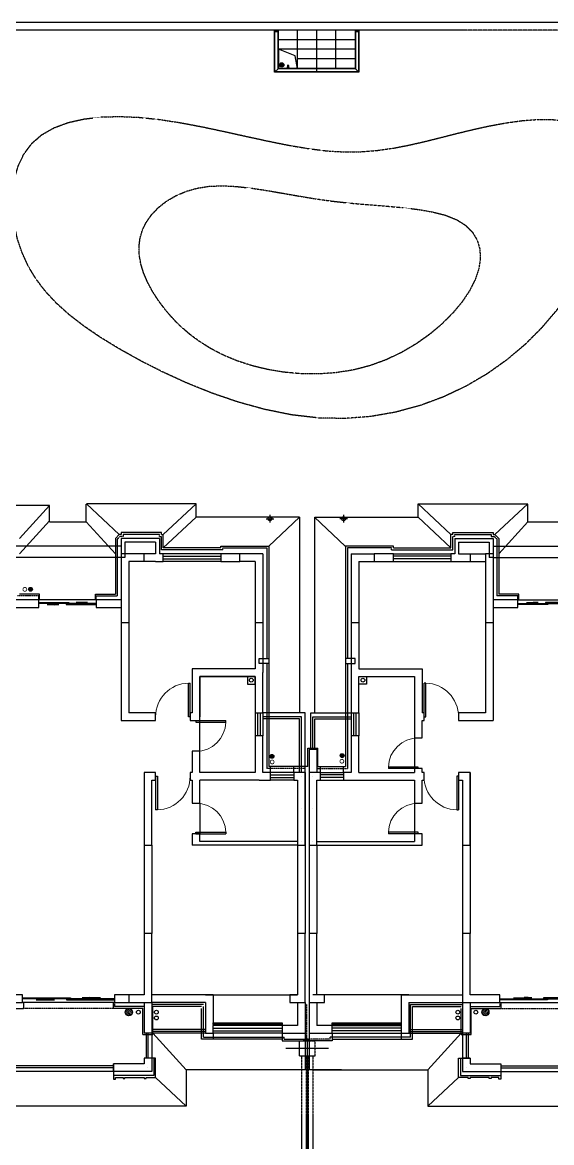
# Model space of a CAD drawing. Header units: millimetres. Extents: x -124346 to 101329, y -150859 to 114847.
# Drawn here: x -35177 to -21375, y -89195 to -59995 of the extents above; entities that cross this region are included whole.
import ezdxf

# ---------------------------------------------------------------- set-up
doc = ezdxf.new("R2010")
doc.units = ezdxf.units.MM
doc.linetypes.add('DASH', pattern=[0.35, 0.25, -0.1])
doc.linetypes.add('DOTE', pattern=[2.42, 2, -0.2, 0.02, -0.2])
for name, color, linetype in [('-2', 2, 'Continuous'), ('-252', 252, 'Continuous'), ('-4', 4, 'Continuous'), ('arch', 251, 'Continuous'), ('cont', 8, 'DASH'), ('hatch', 251, 'Continuous'), ('la', 33, 'Continuous'), ('噢噢噢噢1', 1, 'Continuous')]:
    doc.layers.add(name, color=color, linetype=linetype)

# ---------------------------------------------------------------- blocks, each defined once
blk = doc.blocks.new('A$C57F33146')
at = {"layer": 'arch'}
h = blk.add_hatch(dxfattribs=at)
h.set_pattern_fill('ANSI31', color=0, scale=5, angle=180, style=0)
h.set_pattern_definition([(45, (789425.616, 316926.8146), (-5.612660076, 5.612660076), [])])
h.paths.add_polyline_path([(36388, -826, 1), (36488, -826, 1)])
h = blk.add_hatch(dxfattribs=at)
h.set_pattern_fill('ANSI31', color=0, scale=5, angle=180, style=0)
h.set_pattern_definition([(135, (-710254.113, 312571.315), (5.61266008, 5.612660075), [])])
h.paths.add_polyline_path([(42784, -5182, -1), (42684, -5182, -1)])
h = blk.add_hatch(dxfattribs=at)
h.set_pattern_fill('ANSI31', color=0, scale=5, angle=180, style=0)
h.set_pattern_definition([(45, (797551.6175, 312589.91), (-5.61266008, 5.612660075), [])])
h.paths.add_polyline_path([(44514, -5163, 1), (44614, -5163, 1)])
at = {"color": 0}
for p, q in [((41400, 100), (39900, 100)), ((39900, 33), (41400, 33)), ((45900, 100), (47400, 100)), ((47400, 33), (45900, 33)), ((39900, -33), (41400, -33)), ((41400, -100), (39900, -100)), ((47400, -33), (45900, -33)), ((45900, -100), (47400, -100)), ((46700, -4150), (46700, -3272)), ((46745, -3272), (46700, -3272)), ((46745, -4150), (46745, -3272)), ((42300, -4050), (42300, -4650)), ((42367, -4650), (42367, -4050)), ((42433, -4650), (42433, -4050)), ((42500, -4050), (42500, -4650)), ((44800, -4050), (44800, -4650)), ((44867, -4650), (44867, -4050)), ((44933, -4650), (44933, -4050)), ((45000, -4050), (45000, -4650)), ((46700, -4150), (46745, -4150)), ((46550, -5460), (45770, -5460)), ((45770, -5460), (45770, -5500)), ((46550, -5500), (45770, -5500)), ((46550, -5500), (46550, -5460)), ((39700, -5700), (39700, -6577)), ((39700, -5700), (39745, -5700)), ((39745, -5700), (39745, -6577)), ((43300, -5600), (42700, -5600)), ((42700, -5667), (43300, -5667)), ((42700, -5733), (43300, -5733)), ((43300, -5800), (42700, -5800)), ((44000, -5600), (44600, -5600)), ((44600, -5667), (44000, -5667)), ((44600, -5733), (44000, -5733)), ((44000, -5800), (44600, -5800)), ((47555, -5700), (47555, -6577)), ((47600, -5700), (47555, -5700)), ((47600, -5700), (47600, -6577)), ((39745, -6577), (39700, -6577)), ((47555, -6577), (47600, -6577)), ((40750, -7160), (41530, -7160)), ((40750, -7200), (40750, -7160)), ((40750, -7200), (41530, -7200)), ((41530, -7160), (41530, -7200)), ((46550, -7160), (45770, -7160)), ((45770, -7160), (45770, -7200)), ((46550, -7200), (45770, -7200)), ((46550, -7200), (46550, -7160)), ((38989, -11942), (38908, -11861)), ((38989, -11942), (38908, -11861)), ((38989, -11942), (38908, -11861)), ((38989, -11942), (38908, -11861)), ((39032, -11937), (38912, -11817)), ((39032, -11937), (38912, -11817)), ((39032, -11937), (38912, -11817)), ((39032, -11937), (38912, -11817)), ((39066, -11916), (38934, -11784)), ((39066, -11916), (38934, -11784)), ((39066, -11916), (38934, -11784)), ((39066, -11916), (38934, -11784)), ((39087, -11885), (38965, -11763)), ((39087, -11885), (38965, -11763)), ((39087, -11885), (38965, -11763)), ((39087, -11885), (38965, -11763)), ((39094, -11842), (39010, -11758)), ((39094, -11842), (39010, -11758)), ((39094, -11842), (39010, -11758)), ((39094, -11842), (39010, -11758)), ((48206, -11842), (48290, -11758)), ((48206, -11842), (48290, -11758)), ((48213, -11885), (48335, -11763)), ((48213, -11885), (48335, -11763)), ((48233, -11916), (48366, -11784)), ((48233, -11916), (48366, -11784)), ((48268, -11937), (48387, -11817)), ((48268, -11937), (48387, -11817)), ((48311, -11942), (48392, -11861)), ((48311, -11942), (48392, -11861)), ((43000, -12200), (41200, -12200)), ((44300, -12200), (46100, -12200)), ((41200, -12267), (43000, -12267)), ((41200, -12333), (43000, -12333)), ((43000, -12400), (41200, -12400)), ((46100, -12267), (44300, -12267)), ((46100, -12333), (44300, -12333)), ((44300, -12400), (46100, -12400))]:
    blk.add_line(p, q, dxfattribs=at)
at = {"color": 0, "linetype": 'Continuous'}
for p, q in [((37625, -1175), (37748, -1161)), ((37748, -1161), (37748, -1175)), ((49675, -1175), (49552, -1161)), ((49552, -1161), (49552, -1175)), ((36650, -1175), (37436, -1175)), ((36650, -1200), (36650, -1175)), ((37436, -1200), (36650, -1200)), ((36875, -1225), (37175, -1225)), ((37175, -1225), (37052, -1239)), ((37052, -1239), (37052, -1225)), ((38150, -1200), (37371, -1200)), ((37371, -1200), (37371, -1225)), ((37371, -1225), (38150, -1225)), ((37436, -1175), (37436, -1200)), ((37925, -1175), (37625, -1175)), ((38150, -1225), (38150, -1200)), ((49150, -1200), (49929, -1200)), ((49150, -1225), (49150, -1200)), ((49929, -1225), (49150, -1225)), ((49375, -1175), (49675, -1175)), ((50650, -1175), (49864, -1175)), ((49864, -1175), (49864, -1200)), ((49864, -1200), (50650, -1200)), ((49929, -1200), (49929, -1225)), ((36225, -11475), (37483, -11475)), ((36225, -11500), (36225, -11475)), ((37483, -11500), (36225, -11500)), ((36585, -11525), (37065, -11525)), ((37065, -11525), (36868, -11539)), ((36868, -11539), (36868, -11525)), ((38625, -11500), (37379, -11500)), ((37379, -11500), (37379, -11525)), ((37379, -11525), (38625, -11525)), ((37483, -11475), (37483, -11500)), ((37785, -11475), (37982, -11461)), ((38265, -11475), (37785, -11475)), ((37982, -11461), (37982, -11475)), ((38625, -11525), (38625, -11500)), ((48675, -11500), (49921, -11500)), ((48675, -11525), (48675, -11500)), ((49921, -11525), (48675, -11525)), ((49035, -11475), (49515, -11475)), ((49515, -11475), (49318, -11461)), ((49318, -11461), (49318, -11475)), ((51075, -11475), (49817, -11475)), ((49817, -11475), (49817, -11500)), ((49817, -11500), (51075, -11500)), ((49921, -11500), (49921, -11525))]:
    blk.add_line(p, q, dxfattribs=at)
at = {"color": 0, "extrusion": (0, 0, -1)}
for p, q in [((40555, -4150), (40555, -3272)), ((40555, -3272), (40600, -3272)), ((40600, -4150), (40600, -3272)), ((40600, -4150), (40555, -4150)), ((40750, -4250), (41530, -4250)), ((40750, -4250), (40750, -4290)), ((40750, -4290), (41530, -4290)), ((41530, -4290), (41530, -4250))]:
    blk.add_line(p, q, dxfattribs=at)
at = {"color": 0}
for centre in [(39000, -11850), (39000, -11850), (39000, -11850), (39000, -11850), (48300, -11850), (48300, -11850)]:
    blk.add_circle(centre, 94, dxfattribs=at)
at = {"color": 0, "lineweight": 13, "extrusion": (0, 0, -1)}
for centre, radius, start, end in [((-40577, -4150), 878, 0, 88.5307), ((-40750, -4270), 780, 181.4693, 270)]:
    blk.add_arc(centre, radius, start, end, dxfattribs=at)
at = {"color": 0, "lineweight": 13}
for centre, radius, start, end in [((46722, -4150), 878, 0, 88.5307), ((46550, -5480), 780, 90, 178.5307), ((39722, -5700), 878, 271.4693, 0), ((47577, -5700), 878, 180, 268.5307), ((40750, -7180), 780, 1.4693, 90), ((46550, -7180), 780, 90, 178.5307)]:
    blk.add_arc(centre, radius, start, end, dxfattribs=at)
at = {"layer": 'arch', "color": 0, "ltscale": 0.5}
for p, q in [((36933, 1354), (35750, 1354)), ((36933, 1354), (36150, 500)), ((36933, 954), (36933, 1354)), ((37889, 931), (37889, 1392)), ((40753, 1400), (37897, 1400)), ((37897, 1400), (38750, 600)), ((40753, 1400), (39900, 600)), ((40753, 1050), (40753, 1400)), ((46546, 1051), (46546, 1401)), ((46546, 1401), (49403, 1401)), ((46546, 1401), (47400, 600)), ((49403, 1401), (48550, 600)), ((49411, 932), (49411, 1393)), ((36933, 954), (36150, 100)), ((36933, 931), (37889, 931)), ((37889, 931), (38650, 100)), ((40753, 1050), (39900, 250)), ((43450, 1050), (40746, 1050)), ((43450, 1050), (42650, 300)), ((43450, 1050), (43450, -4050)), ((43845, 1050), (44645, 300)), ((43845, 1050), (43845, -4050)), ((43850, 1051), (46554, 1051)), ((46546, 1051), (47400, 251)), ((49411, 932), (48650, 100)), ((49411, 932), (50367, 932)), ((38750, 600), (38650, 499)), ((38800, 600), (38750, 599)), ((39850, 650), (38800, 650)), ((38800, 650), (38800, 600)), ((39850, 600), (39850, 650)), ((39850, 600), (39900, 600)), ((39900, 250), (39900, 600)), ((47400, 250), (47400, 600)), ((47450, 600), (47400, 600)), ((47450, 600), (47450, 650)), ((47450, 650), (48500, 650)), ((48500, 650), (48500, 600)), ((48500, 600), (48550, 599)), ((48550, 600), (48650, 499)), ((38650, 499), (38650, -950)), ((39900, 500), (39900, 500)), ((41400, 300), (42650, 300)), ((41400, 250), (41400, 300)), ((42650, 300), (42650, -5450)), ((44650, 300), (44650, -5450)), ((45900, 300), (44650, 300)), ((45900, 250), (45900, 300)), ((47400, 500), (47400, 500)), ((48650, 499), (48650, -950)), ((41400, 250), (39900, 250)), ((41400, 250), (41400, 250)), ((45900, 250), (45900, 250)), ((45900, 250), (47400, 250)), ((36670, -950), (36150, -950)), ((36670, -1100), (36670, -950)), ((38130, -1100), (38130, -950)), ((38130, -950), (38650, -950)), ((49170, -950), (48650, -950)), ((49170, -1100), (49170, -950)), ((46450, -4700), (46450, -5500)), ((43670, -5450), (43670, -4970)), ((43670, -4970), (43930, -4970)), ((43930, -5450), (43930, -4970)), ((43670, -5450), (42650, -5450)), ((42700, -5600), (42700, -5450)), ((43300, -5600), (43300, -5450)), ((43930, -5450), (44650, -5450)), ((44000, -5600), (44000, -5450)), ((44600, -5600), (44600, -5450)), ((40850, -6400), (40850, -7200)), ((46450, -6400), (46450, -7200)), ((36255, -11600), (36255, -11750)), ((38595, -11600), (38595, -11750)), ((48705, -11600), (48705, -11750)), ((35600, -11750), (36255, -11750)), ((39370, -11750), (38595, -11750)), ((39370, -12430), (39370, -11745)), ((40900, -11700), (39630, -11700)), ((39630, -12430), (39630, -11700)), ((40900, -12550), (40900, -11750)), ((46400, -12550), (46400, -11700)), ((46400, -11700), (47670, -11700)), ((47670, -12430), (47670, -11750)), ((47930, -11750), (48705, -11750)), ((47930, -12430), (47930, -11750)), ((39370, -12430), (39630, -12430)), ((40500, -13350), (39630, -12400)), ((43000, -12550), (40900, -12550)), ((41200, -12400), (41200, -12550)), ((43000, -12400), (43000, -12600)), ((43000, -12550), (43000, -12600)), ((43600, -12400), (43600, -13350)), ((43700, -12400), (43700, -12543)), ((43700, -12543), (43700, -13350)), ((44300, -12400), (44300, -12600)), ((44300, -12550), (44300, -12600)), ((44300, -12550), (46400, -12550)), ((46100, -12400), (46100, -12550)), ((46800, -13350), (47670, -12400)), ((47670, -12430), (47930, -12430)), ((43000, -12600), (43750, -12600)), ((44300, -12600), (43550, -12600)), ((39650, -13050), (39650, -13500)), ((39650, -13050), (39650, -13500)), ((47650, -13050), (47650, -13500)), ((43600, -13350), (40500, -13350)), ((44550, -13350), (43700, -13350)), ((43800, -13350), (46800, -13350)), ((39650, -13500), (38601, -13500)), ((39700, -13550), (40500, -14300)), ((47600, -13550), (46800, -14300)), ((47650, -13500), (48700, -13500))]:
    blk.add_line(p, q, dxfattribs=at)
at = {"layer": 'arch', "color": 0}
for p, q in [((42581, 1013), (42781, 1013)), ((42681, 1113), (42681, 913)), ((44702, 1013), (44502, 1013)), ((44602, 1113), (44602, 913)), ((39800, 600), (38850, 600)), ((47500, 600), (48450, 600)), ((38808, 300), (36008, 300)), ((38700, 479), (38700, -1000)), ((38800, 499), (38800, 0)), ((39800, 499), (38800, 499)), ((38900, 399), (38900, 0)), ((39700, 399), (38900, 399)), ((39700, 399), (39700, 100)), ((39800, 499), (39800, 100)), ((39850, 200), (39850, 550)), ((47450, 200), (47450, 550)), ((47500, 499), (47500, 100)), ((47500, 499), (48500, 499)), ((47600, 399), (47600, 100)), ((47600, 399), (48400, 399)), ((48400, 399), (48400, 0)), ((48500, 499), (48500, 0)), ((48508, 300), (51308, 300)), ((48600, 479), (48600, -1000)), ((38800, 0), (36000, 0)), ((38800, 100), (38800, -1200)), ((39400, 100), (38800, 100)), ((39400, -100), (39400, 100)), ((39700, 100), (39400, 100)), ((39900, 100), (39800, 100)), ((41450, 200), (39850, 200)), ((39900, -100), (39900, 100)), ((41900, 100), (41400, 100)), ((41400, 100), (41400, -100)), ((41450, 250), (42600, 250)), ((42500, 100), (41900, 100)), ((41900, -100), (41900, 100)), ((42500, 100), (42500, -1700)), ((42600, 250), (42600, -2634)), ((44700, 250), (44700, -2634)), ((45850, 250), (44700, 250)), ((44800, 100), (44800, -1700)), ((44800, 100), (45400, 100)), ((45400, 100), (45400, -100)), ((45900, 100), (45400, 100)), ((45850, 200), (47450, 200)), ((45900, -100), (45900, 100)), ((47500, 100), (47400, 100)), ((47400, 100), (47400, -100)), ((47600, 100), (47900, 100)), ((47900, 100), (48300, 100)), ((47900, 100), (47900, -100)), ((48300, 100), (48300, -1200)), ((48500, 100), (48300, 100)), ((48300, 100), (48300, -100)), ((48500, 100), (48500, -1200)), ((48500, 0), (51300, 0)), ((38900, 0), (38800, 0)), ((39000, -100), (39000, -1200)), ((39400, -100), (39000, -100)), ((39700, -100), (39400, -100)), ((39700, -100), (39900, -100)), ((41400, -100), (41900, -100)), ((42300, -100), (41900, -100)), ((42300, -100), (42300, -1700)), ((45000, -100), (45000, -1700)), ((45000, -100), (45400, -100)), ((45400, -100), (45900, -100)), ((47400, -100), (47600, -100)), ((47600, -100), (47900, -100)), ((47900, -100), (48300, -100)), ((48500, 0), (48400, 0)), ((36650, -1100), (36000, -1100)), ((36650, -1300), (36650, -1100)), ((38150, -1100), (36650, -1100)), ((38150, -1000), (38700, -1000)), ((38800, -1100), (38150, -1100)), ((38150, -1100), (38150, -1300)), ((49150, -1100), (48500, -1100)), ((49150, -1000), (48600, -1000)), ((49150, -1300), (49150, -1100)), ((49150, -1100), (50650, -1100)), ((36000, -1300), (36650, -1300)), ((38150, -1300), (38800, -1300)), ((38800, -1200), (38800, -1700)), ((39000, -1200), (39000, -1700)), ((48300, -1200), (48300, -1700)), ((48500, -1200), (48500, -1700)), ((48500, -1300), (49150, -1300)), ((38800, -1700), (38800, -4250)), ((39000, -1700), (38800, -1700)), ((39000, -1700), (39000, -4050)), ((42500, -1700), (42300, -1700)), ((42300, -1700), (42300, -2900)), ((42500, -1700), (42500, -3000)), ((45000, -1700), (44800, -1700)), ((44800, -1700), (44800, -3000)), ((45000, -1700), (45000, -2900)), ((48300, -1700), (48300, -4050)), ((48500, -1700), (48300, -1700)), ((48500, -1700), (48500, -4250)), ((40650, -2900), (40650, -4050)), ((42300, -2900), (40650, -2900)), ((42600, -2764), (42600, -5500)), ((44700, -2764), (44700, -5500)), ((45000, -2900), (46650, -2900)), ((46650, -2900), (46650, -4050)), ((40850, -3100), (40850, -4150)), ((42300, -3100), (40850, -3100)), ((42300, -3100), (42300, -4050)), ((42500, -4050), (42500, -3000)), ((44800, -3000), (44800, -4050)), ((45000, -3100), (46450, -3100)), ((45000, -4050), (45000, -3100)), ((46450, -3100), (46450, -4150)), ((39700, -4050), (39000, -4050)), ((39700, -4250), (39700, -4050)), ((40650, -4050), (40600, -4050)), ((40600, -4050), (40600, -4250)), ((42300, -4050), (42500, -4050)), ((43750, -4050), (44800, -4050)), ((43750, -5000), (43750, -4050)), ((44800, -4050), (45000, -4050)), ((46700, -4050), (46650, -4050)), ((46700, -4250), (46700, -4050)), ((48300, -4050), (47600, -4050)), ((47600, -4050), (47600, -4250)), ((38800, -4250), (39700, -4250)), ((40600, -4250), (40650, -4250)), ((40650, -4250), (40850, -4250)), ((40850, -4250), (40850, -4150)), ((43750, -5000), (43750, -4200)), ((43750, -5000), (43750, -4200)), ((43750, -5000), (43750, -4200)), ((43800, -5000), (43800, -4150)), ((43800, -4150), (44800, -4150)), ((43800, -5000), (43800, -4150)), ((43800, -5000), (43800, -4150)), ((43800, -5000), (43800, -4150)), ((43850, -5000), (43850, -4200)), ((43850, -4200), (44800, -4200)), ((43850, -5000), (43850, -4200)), ((43850, -5000), (43850, -4200)), ((43850, -5000), (43850, -4200)), ((46450, -4150), (46450, -4700)), ((46650, -4250), (46700, -4250)), ((46650, -4700), (46650, -4250)), ((47600, -4250), (48500, -4250)), ((42500, -4650), (42300, -4650)), ((42300, -4650), (42300, -5600)), ((42500, -5600), (42500, -4650)), ((45000, -4650), (44800, -4650)), ((44800, -4650), (44800, -5600)), ((45000, -5600), (45000, -4650)), ((46450, -4700), (46650, -4700)), ((40850, -5050), (40650, -5050)), ((40650, -5050), (40650, -5600)), ((40850, -5600), (40850, -5050)), ((43700, -5000), (43700, -5700)), ((43900, -5000), (43700, -5000)), ((43900, -5000), (43900, -5600)), ((46650, -5500), (46450, -5500)), ((46450, -5500), (46450, -5600)), ((46650, -5600), (46650, -5500)), ((39400, -5600), (39400, -9800)), ((39400, -5600), (39400, -5600)), ((39700, -5600), (39400, -5600)), ((39400, -5600), (39400, -7500)), ((39600, -7500), (39600, -5800)), ((39600, -5800), (39700, -5800)), ((39700, -5800), (39700, -5600)), ((40650, -5600), (40600, -5600)), ((40600, -5600), (40600, -5800)), ((40600, -5800), (40650, -5800)), ((40650, -5800), (40650, -6400)), ((42300, -5600), (40850, -5600)), ((40850, -6400), (40850, -5800)), ((42400, -5800), (40850, -5800)), ((42400, -5800), (42700, -5800)), ((42700, -5600), (42500, -5600)), ((42700, -5800), (42700, -5600)), ((43300, -5600), (43300, -5800)), ((43600, -5600), (43300, -5600)), ((43300, -5800), (43400, -5800)), ((43400, -5800), (43400, -7500)), ((43500, -5700), (43500, -5700)), ((43600, -5600), (43600, -7400)), ((43600, -7500), (43600, -5600)), ((44000, -5600), (43700, -5600)), ((43700, -5600), (43700, -7500)), ((43700, -5700), (43700, -7400)), ((43800, -5700), (43800, -5700)), ((43900, -5800), (44000, -5800)), ((43900, -7500), (43900, -5800)), ((43900, -5800), (44000, -5800)), ((44000, -5800), (44000, -5600)), ((44000, -5800), (44000, -5800)), ((44800, -5600), (44600, -5600)), ((44600, -5600), (44600, -5800)), ((44600, -5800), (44900, -5800)), ((44900, -5800), (46450, -5800)), ((45000, -5600), (46450, -5600)), ((46450, -5800), (46450, -6400)), ((46700, -5600), (46650, -5600)), ((46650, -6400), (46650, -5800)), ((46650, -5800), (46700, -5800)), ((46700, -5800), (46700, -5600)), ((47600, -5600), (47600, -5800)), ((47900, -5600), (47600, -5600)), ((47600, -5800), (47700, -5800)), ((47700, -5800), (47700, -7500)), ((47900, -5600), (47900, -9800)), ((47900, -5600), (47900, -5600)), ((47900, -7500), (47900, -5600)), ((40650, -6400), (40850, -6400)), ((46450, -6400), (46650, -6400)), ((43500, -6550), (43500, -6550)), ((43800, -6550), (43800, -6550)), ((40850, -7200), (40650, -7200)), ((40650, -7200), (40650, -7500)), ((40850, -7400), (40850, -7200)), ((46650, -7200), (46450, -7200)), ((46450, -7200), (46450, -7400)), ((46650, -7500), (46650, -7200)), ((39400, -7500), (39600, -7500)), ((39600, -7500), (39600, -9800)), ((43400, -7500), (40650, -7500)), ((43400, -7400), (40850, -7400)), ((43400, -7500), (43400, -9800)), ((43400, -7500), (43600, -7500)), ((43500, -7400), (43500, -7400)), ((43600, -7400), (43600, -9800)), ((43700, -7400), (43700, -9800)), ((43700, -7500), (43900, -7500)), ((43800, -7400), (43800, -7400)), ((43900, -7400), (46450, -7400)), ((43900, -7500), (46650, -7500)), ((43900, -7500), (43900, -9800)), ((47700, -7500), (47700, -9800)), ((47700, -7500), (47900, -7500)), ((39600, -9800), (39400, -9800)), ((39400, -9800), (39400, -11400)), ((39600, -11600), (39600, -9800)), ((43600, -9800), (43400, -9800)), ((43400, -9800), (43400, -11400)), ((43600, -11600), (43600, -9800)), ((43700, -9800), (43700, -11600)), ((43900, -9800), (43700, -9800)), ((43900, -11400), (43900, -9800)), ((47700, -9800), (47700, -11600)), ((47900, -9800), (47700, -9800)), ((47900, -11400), (47900, -9800)), ((36225, -11400), (35850, -11400)), ((35850, -11600), (36225, -11600)), ((36225, -11600), (36225, -11400)), ((38625, -11600), (36225, -11600)), ((39000, -11400), (38625, -11400)), ((38625, -11400), (38625, -11600)), ((38625, -11600), (39000, -11600)), ((39400, -11400), (39000, -11400)), ((39000, -11400), (39000, -11600)), ((39000, -11600), (39600, -11600)), ((39400, -11600), (39400, -12400)), ((41200, -11400), (39600, -11400)), ((39600, -11600), (39600, -12400)), ((41000, -11600), (39600, -11600)), ((40950, -11650), (39600, -11650)), ((41000, -11400), (43400, -11400)), ((41000, -11600), (41000, -12400)), ((41200, -11400), (41200, -12200)), ((43400, -11400), (43200, -11400)), ((43200, -11400), (43200, -11600)), ((43200, -11600), (43600, -11600)), ((43400, -11600), (43400, -12200)), ((43600, -11600), (43600, -12400)), ((43700, -11600), (44100, -11600)), ((43700, -11600), (43700, -12400)), ((46300, -11400), (43800, -11400)), ((44100, -11400), (43900, -11400)), ((43900, -11600), (43900, -12200)), ((44100, -11600), (44100, -11400)), ((46100, -11400), (46100, -12200)), ((46100, -11400), (47700, -11400)), ((46300, -11600), (46300, -12400)), ((46300, -11600), (47700, -11600)), ((46350, -12500), (46350, -11650)), ((46350, -11650), (47700, -11650)), ((47700, -11600), (47700, -12400)), ((47700, -11600), (48675, -11600)), ((48675, -11400), (47900, -11400)), ((47900, -11600), (47900, -12400)), ((48675, -11600), (48675, -11400)), ((48675, -11600), (51075, -11600)), ((39400, -11700), (38625, -11700)), ((40950, -12500), (40950, -11700)), ((47900, -11700), (48675, -11700)), ((41200, -12400), (41200, -12200)), ((43400, -12200), (43000, -12200)), ((43000, -12200), (43000, -12400)), ((44300, -12200), (43900, -12200)), ((44300, -12400), (44300, -12200)), ((46100, -12200), (46100, -12400)), ((39600, -12400), (39400, -12400)), ((40950, -12500), (43051, -12500)), ((41000, -12400), (41200, -12400)), ((43000, -12400), (43600, -12400)), ((43050, -12550), (43700, -12550)), ((43700, -12400), (44300, -12400)), ((46350, -12500), (44250, -12500)), ((46100, -12400), (46300, -12400)), ((47900, -12400), (47700, -12400)), ((39400, -13050), (39400, -13200)), ((39600, -13050), (39400, -13050)), ((39600, -13050), (39600, -13400)), ((47700, -13050), (47700, -13400)), ((47900, -13050), (47700, -13050)), ((47900, -13050), (47900, -13200)), ((39400, -13200), (38600, -13200)), ((38600, -13400), (38600, -13200)), ((39600, -13400), (38600, -13400)), ((47700, -13400), (48700, -13400)), ((47900, -13200), (48700, -13200)), ((48700, -13200), (48700, -13400))]:
    blk.add_line(p, q, dxfattribs=at)
at = {"layer": 'arch', "color": 0, "linetype": 'DASH'}
for p, q in [((38850, 600), (38850, 550)), ((39800, 550), (39800, 600)), ((47500, 550), (47500, 600)), ((48450, 600), (48450, 550)), ((38771, 550), (38700, 479)), ((38850, 550), (38771, 550)), ((39800, 500), (38850, 500)), ((39800, 550), (39850, 550)), ((47500, 550), (47450, 550)), ((48450, 550), (48529, 550)), ((48529, 550), (48600, 479)), ((39850, 200), (39850, 250)), ((41450, 200), (41450, 250)), ((45850, 200), (45850, 250)), ((36650, -1000), (36100, -1000)), ((36650, -1100), (36650, -1000)), ((38150, -1100), (38150, -1000)), ((49150, -1100), (49150, -1000)), ((43600, -5500), (42600, -5500)), ((43900, -5500), (44700, -5500)), ((38625, -11600), (38625, -11700)), ((43643, -12550), (43643, -11636)), ((48675, -11600), (48675, -11700)), ((38595, -11750), (36232, -11750)), ((48705, -11750), (51068, -11750)), ((43051, -12550), (43051, -12500)), ((44250, -12550), (43600, -12550)), ((44250, -12550), (44250, -12500))]:
    blk.add_line(p, q, dxfattribs=at)
at = {"layer": 'arch', "color": 0, "const_width": 20}
for points in [[(36238, -828, 1), (36338, -829, 1), (36238, -828, 1)], [(44608, -5309, -1), (44508, -5310, -1), (44608, -5309, -1)], [(42689, -5328, 1), (42789, -5328, 1), (42689, -5328, 1)]]:
    blk.add_lwpolyline(points, format="xyb", dxfattribs=at)
at = {"layer": 'arch', "color": 0, "ltscale": 0.5}
for points in [[(42400, -2634), (42650, -2634), (42650, -2764), (42400, -2764)], [(44900, -2634), (44650, -2634), (44650, -2764), (44900, -2764)], [(40850, -3100), (42300, -3100), (42300, -5600), (40850, -5600)]]:
    blk.add_lwpolyline(points, close=True, dxfattribs=at)
at = {"layer": 'arch', "color": 0}
for points in [[(42300, -3100), (42100, -3100), (42100, -3300), (42300, -3300)], [(45000, -3100), (45200, -3100), (45200, -3300), (45000, -3300)]]:
    blk.add_lwpolyline(points, close=True, dxfattribs=at)
for points in [[(43600, -5600), (43600, -4050), (42500, -4050)], [(43500, -5600), (43500, -4150), (42500, -4150)], [(43450, -5600), (43450, -4200), (42500, -4200)], [(43000, -12130), (43000, -12170), (41200, -12170), (41200, -12130), (43000, -12130)], [(46100, -12130), (46100, -12170), (44300, -12170), (44300, -12130), (46100, -12130)], [(39600, -12300), (39600, -13400), (35250, -13400), (35250, -12400)], [(38600, -13300), (35350, -13300), (35350, -12400)], [(38600, -13250), (35400, -13250), (35400, -12400)], [(39450, -12400), (39450, -13050)], [(39500, -12400), (39500, -13050)], [(40999, -12300), (39600, -12300)], [(40999, -12350), (39600, -12350)], [(40999, -12400), (39600, -12400)], [(46300, -12300), (47700, -12300)], [(46300, -12350), (47700, -12350)], [(46300, -12400), (47700, -12400)], [(47700, -12300), (47700, -13400), (52050, -13400), (52050, -12400)], [(47800, -12400), (47800, -13050)], [(47850, -12400), (47850, -13050)], [(48700, -13300), (51950, -13300), (51950, -12400)], [(48700, -13250), (51900, -13250), (51900, -12400)], [(38600, -13200), (38600, -13600), (38650, -13600), (38650, -13550), (38850, -13550), (38850, -13580), (38900, -13580), (38900, -13550), (39400, -13550), (39400, -13580), (39450, -13580), (39450, -13550), (39700, -13550), (39700, -13050), (39400, -13050)], [(48700, -13200), (48700, -13600), (48650, -13600), (48650, -13550), (48450, -13550), (48450, -13580), (48400, -13580), (48400, -13550), (47900, -13550), (47900, -13580), (47850, -13580), (47850, -13550), (47600, -13550), (47600, -13050), (47900, -13050)], [(39500, -13300), (39500, -13300)], [(47800, -13300), (47800, -13300)]]:
    blk.add_lwpolyline(points, dxfattribs=at)
at = {"layer": 'arch', "color": 0, "ltscale": 0.5}
for points in [[(40500, -13350), (40500, -14300), (34350, -14300), (34350, -13350)], [(46800, -13350), (46800, -14300), (52950, -14300), (52950, -13350)]]:
    blk.add_lwpolyline(points, dxfattribs=at)
at = {"layer": 'arch', "color": 0}
for centre in [(42681, 1013), (44602, 1013), (36438, -826), (42194, -3197), (45106, -3197), (42734, -5182), (44564, -5163)]:
    blk.add_circle(centre, 50, dxfattribs=at)
at = {"layer": 'arch', "color": 0, "linetype": 'Continuous'}
for centre in [(39250, -11850), (39720, -11850), (39720, -12000), (47580, -11850), (47580, -12000), (48050, -11850)]:
    blk.add_circle(centre, 50, dxfattribs=at)
blk = doc.blocks.new('xywq')
at = {"layer": '-2', "color": 0, "linetype": 'DASH', "ltscale": 0.001, "flags": 128}
for points in [[(44975, -400), (44975, -4250)], [(45025, -400), (45025, -4250)]]:
    blk.add_lwpolyline(points, dxfattribs=at)
at = {"layer": '-4', "color": 0, "linetype": 'DASH', "ltscale": 0.001, "flags": 128}
blk.add_lwpolyline([(44800, 0), (45200, 0), (45200, -400), (44800, -400)], close=True, dxfattribs=at)
at = {"layer": 'la', "color": 0, "linetype": 'DASH', "ltscale": 0.001, "flags": 128}
for points in [[(44850, -400), (44850, -4250)], [(45150, -400), (45150, -4250)]]:
    blk.add_lwpolyline(points, dxfattribs=at)
at = {"layer": '噢噢噢噢1', "color": 0, "linetype": 'DOTE', "ltscale": 0.3, "flags": 128}
for points in [[(45000, 50), (45000, -5075)], [(45557, -200), (44443, -200)]]:
    blk.add_lwpolyline(points, dxfattribs=at)
blk = doc.blocks.new('A$C738E28D6')
at = {"layer": '-2', "color": 0}
for p, q in [((-6, 0, 0), (-2206, 0, 0)), ((-2206, -1100, 0), (-2206, 0, 0)), ((-2106, -1000, 0), (-2106, 0, 0)), ((-106, 0, 0), (-106, -1000, 0)), ((-6, 0, 0), (-6, -1100, 0)), ((-6, -1100, 0), (-2206, -1100, 0)), ((-106, -1000, 0), (-2106, -1000, 0))]:
    blk.add_line(p, q, dxfattribs=at)
at = {"layer": '-2', "color": 0, "elevation": 0}
blk.add_lwpolyline([(-1606, -500), (-2106, -500), (-2106, -1000), (-1606, -1000)], close=True, dxfattribs=at)
at = {"layer": '-252', "color": 0}
for p, q in [((-1606, -500, 0), (-1606, 0, 0)), ((-1106, -1000, 0), (-1106, 0, 0)), ((-96, 0, 0), (-96, -1010, 0)), ((-16, 0, 0), (-16, -1090, 0)), ((-106, -250, 0), (-2106, -250, 0)), ((-606, -1000, 0), (-606, 0, 0)), ((-106, -500, 0), (-1606, -500, 0)), ((-106, -750, 0), (-1606, -750, 0)), ((-2106, -1000, 0), (-2206, -1100, 0)), ((-16, -1090, 0), (-2196, -1090, 0)), ((-96, -1010, 0), (-2116, -1010, 0)), ((-1106, -1100, 0), (-1106, -1000, 0)), ((-106, -1000, 0), (-6, -1100, 0))]:
    blk.add_line(p, q, dxfattribs=at)
at = {"layer": '-252', "color": 0, "elevation": 0}
for points in [[(-1606, -1000), (-1670, -673), (-2106, -500)], [(-2049, -872), (-1992, -872)], [(-2041, -867), (-2000, -867)], [(-2065, -902), (-1976, -902)], [(-2065, -912), (-1976, -912)], [(-2064, -897), (-1976, -897)], [(-2064, -917), (-1976, -917)], [(-2063, -892), (-1978, -892)], [(-2063, -922), (-1978, -922)], [(-2061, -887), (-1980, -887)], [(-2061, -927), (-1980, -927)], [(-2058, -882), (-1983, -882)], [(-2058, -932), (-1983, -932)], [(-2054, -877), (-1987, -877)], [(-2054, -937), (-1987, -937)], [(-2049, -942), (-1992, -942)], [(-2041, -947), (-2000, -947)]]:
    blk.add_lwpolyline(points, dxfattribs=at)
at = {"layer": '-252', "color": 0}
blk.add_circle((-2020, -907, 0), 55, dxfattribs=at)
for start, end in [(128.9424, 138.1897), (62.734, 117.266), (41.8103, 51.0576), (173.6206, 180), (180, 186.3794), (160.5288, 167.1604), (192.8396, 199.4712), (146.251, 153.6122), (206.3878, 213.749), (221.8103, 231.0576), (242.734, 297.266), (308.9424, 318.1897), (26.3878, 33.749), (326.251, 333.6122), (12.8396, 19.4712), (340.5288, 347.1604), (0, 6.3794), (353.6206, 0)]:
    blk.add_arc((-2020, -907, 0), 45, start, end, dxfattribs=at)
at = {"layer": 'hatch', "color": 0}
for p, q in [((-2196, -1090, 0), (-2196, 0, 0)), ((-2116, -1010, 0), (-2116, 0, 0)), ((-2106, -9, 0), (-2206, -9, 0)), ((-2106, -18, 0), (-2206, -18, 0)), ((-2106, -30, 0), (-2206, -30, 0)), ((-6, -9, 0), (-106, -9, 0)), ((-6, -18, 0), (-106, -18, 0)), ((-6, -30, 0), (-106, -30, 0))]:
    blk.add_line(p, q, dxfattribs=at)
at = {"layer": 'la', "color": 0}
for p, q in [((-2106, -50, 0), (-2206, -50, 0)), ((-6, -50, 0), (-106, -50, 0))]:
    blk.add_line(p, q, dxfattribs=at)
at = {"layer": '噢噢噢噢1', "color": 0, "elevation": 0}
blk.add_lwpolyline([(-1839, -997), (-1839, -933, 0.414214), (-1856, -915, 0.414214), (-1874, -933), (-1874, -997)], format="xyb", dxfattribs=at)
blk.add_lwpolyline([(-1839, -997), (-1874, -997)], dxfattribs=at)
blk.add_lwpolyline([(-1851, -968), (-1861, -968), (-1861, -978), (-1851, -978)], close=True, dxfattribs=at)
at = {"layer": '噢噢噢噢1', "color": 0}
for radius in [17.5, 14.5]:
    blk.add_circle((-1856, -973, 0), radius, dxfattribs=at)

msp = doc.modelspace()

# ---------------------------------------------------------------- linework, layer by layer
at = {"layer": '-2', "color": 251, "linetype": 'DASH', "ltscale": 0.001}
msp.add_line((-3159, -60195), (-43099, -60195), dxfattribs=at)
at = {"layer": 'cont', "color": 251, "linetype": 'DASH', "flags": 128}
for points in [[(-31607, -62524), (-31056, -62609), (-30493, -62715), (-29924, -62836), (-29356, -62961), (-28795, -63083), (-28249, -63194), (-27723, -63283), (-27225, -63345), (-26758, -63371), (-26318, -63364), (-25900, -63329), (-25495, -63271), (-25098, -63194), (-24702, -63104), (-24301, -63004), (-23887, -62899), (-23458, -62795), (-23019, -62698), (-22578, -62616), (-22146, -62556), (-21729, -62524), (-21338, -62529), (-20981, -62577), (-20667, -62676), (-20403, -62831), (-20190, -63040), (-20029, -63297), (-19920, -63599), (-19862, -63940), (-19857, -64317), (-19904, -64725), (-20004, -65160), (-20155, -65616), (-20357, -66086), (-20609, -66563), (-20908, -67040), (-21253, -67509), (-21642, -67963), (-22074, -68394), (-22548, -68794), (-23060, -69158), (-23609, -69479), (-24189, -69755), (-24799, -69981), (-25434, -70153), (-26090, -70268), (-26765, -70320), (-27455, -70307), (-28154, -70226), (-28856, -70084), (-29553, -69892), (-30235, -69659), (-30895, -69393), (-31523, -69106), (-32113, -68806), (-32654, -68503), (-33142, -68205), (-33575, -67909), (-33958, -67613), (-34291, -67313), (-34578, -67005), (-34821, -66685), (-35022, -66351), (-35184, -65998), (-35309, -65624), (-35394, -65238), (-35437, -64847), (-35435, -64461), (-35386, -64089), (-35287, -63741), (-35136, -63424), (-34929, -63148), (-34665, -62920), (-34348, -62740), (-33983, -62605), (-33575, -62513), (-33128, -62461), (-32648, -62447), (-32139, -62469)], [(-30301, -64266), (-29960, -64253), (-29599, -64271), (-29218, -64313), (-28820, -64373), (-28406, -64444), (-27978, -64519), (-27538, -64592), (-27087, -64655), (-26628, -64705), (-26168, -64745), (-25715, -64781), (-25278, -64820), (-24865, -64869), (-24485, -64934), (-24145, -65020), (-23854, -65136), (-23618, -65284), (-23439, -65464), (-23316, -65671), (-23248, -65901), (-23234, -66152), (-23274, -66419), (-23367, -66698), (-23512, -66986), (-23707, -67279), (-23950, -67570), (-24234, -67855), (-24556, -68125), (-24911, -68376), (-25294, -68601), (-25701, -68794), (-26126, -68948), (-26565, -69059), (-27013, -69129), (-27464, -69159), (-27913, -69154), (-28353, -69114), (-28780, -69044), (-29187, -68945), (-29570, -68821), (-29923, -68675), (-30247, -68508), (-30543, -68324), (-30812, -68125), (-31055, -67913), (-31273, -67693), (-31467, -67465), (-31639, -67233), (-31788, -66999), (-31914, -66764), (-32014, -66530), (-32086, -66298), (-32127, -66068), (-32135, -65842), (-32108, -65621), (-32045, -65405), (-31942, -65198), (-31803, -65001), (-31628, -64819), (-31420, -64656), (-31181, -64515), (-30914, -64400), (-30620, -64316)]]:
    msp.add_lwpolyline(points, close=True, dxfattribs=at)
at = {"layer": 'la', "color": 251}
msp.add_line((-3159, -59995), (-43099, -59995), dxfattribs=at)

# ---------------------------------------------------------------- block references
at = {"layer": '-2', "color": 251, "linetype": 'DASH'}
for name, p in [('A$C738E28D6', (-26393, -60195, 0)), ('xywq', (-72752, -86545))]:
    msp.add_blockref(name, p, dxfattribs=at)
at = {"layer": 'arch', "color": 251, "linetype": 'DASH', "ltscale": 0.001}
msp.add_blockref('A$C57F33146', (-71402, -73945), dxfattribs=at)
msp.add_blockref('A$C57F33146', (-71402, -73945), dxfattribs=at)

doc.saveas('drawing.dxf')
